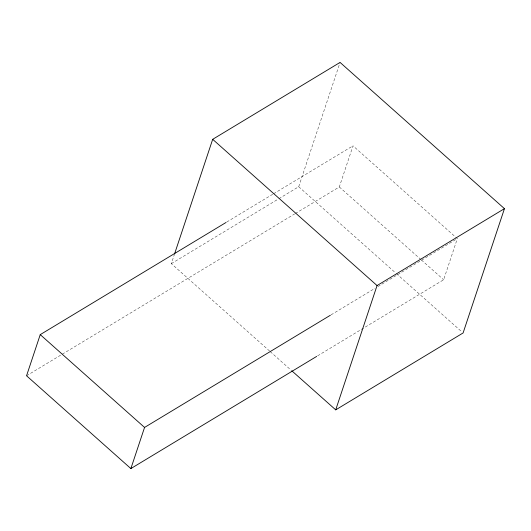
<?xml version="1.0" encoding="UTF-8"?>
<svg xmlns="http://www.w3.org/2000/svg" width="531" height="531" viewBox="0 0 531 531"><rect width="100%" height="100%" fill="white"/><g stroke="black" fill="none" stroke-linecap="round" stroke-linejoin="round"><path stroke-width="0.4" stroke-dasharray="2.65 1.99" d="M269.589 351.037L171.334 263.635L174.208 254.98M278.901 198.694L298.714 186.733L340.066 62.419M295.349 213.508L339.322 186.958L353.009 145.819L457.33 238.618L443.644 279.757L317.399 355.969M226.764 222.031L272.861 194.2M273.571 193.775L353.009 145.819M171.334 263.635L278.191 199.118M26.55 375.775L294.639 213.933M331.085 314.83L375.059 288.287M377.893 286.574L457.33 238.618M339.322 186.958L420.804 259.44M421.422 259.991L443.644 279.757M298.714 186.733L395.741 273.04M396.358 273.591L461.864 331.862M270.206 351.588L291.22 370.28"/><path stroke-width="0.8" d="M226.053 222.462L40.237 334.636L26.55 375.775L130.872 468.581L316.688 356.401M174.473 254.19L212.685 139.321L340.066 62.419L504.45 208.65L463.098 332.957L335.711 409.859L291.838 370.83M130.872 468.581L144.558 427.435L330.375 315.261M335.711 409.859L377.063 285.552L504.45 208.65M212.685 139.321L377.063 285.552M40.237 334.636L144.558 427.435"/></g></svg>
